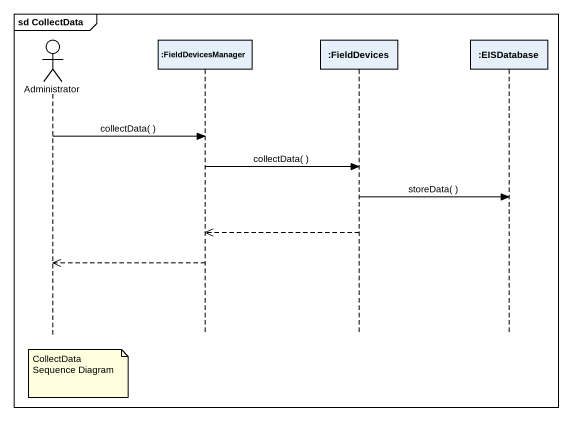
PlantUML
@startuml
mainframe sd CollectData
hide footbox
actor Administrator
participant ":FieldDevicesManager" as FieldDevicesManager
participant ":FieldDevices" as FieldDevices
participant ":EISDatabase" as EISDatabase

Administrator -> FieldDevicesManager : collectData( )
FieldDevicesManager -> FieldDevices : collectData( )
FieldDevices -> EISDatabase : storeData( )
FieldDevices -->> FieldDevicesManager
FieldDevicesManager -->> Administrator
note over Administrator
  CollectData
  Sequence Diagram
end note
@enduml
